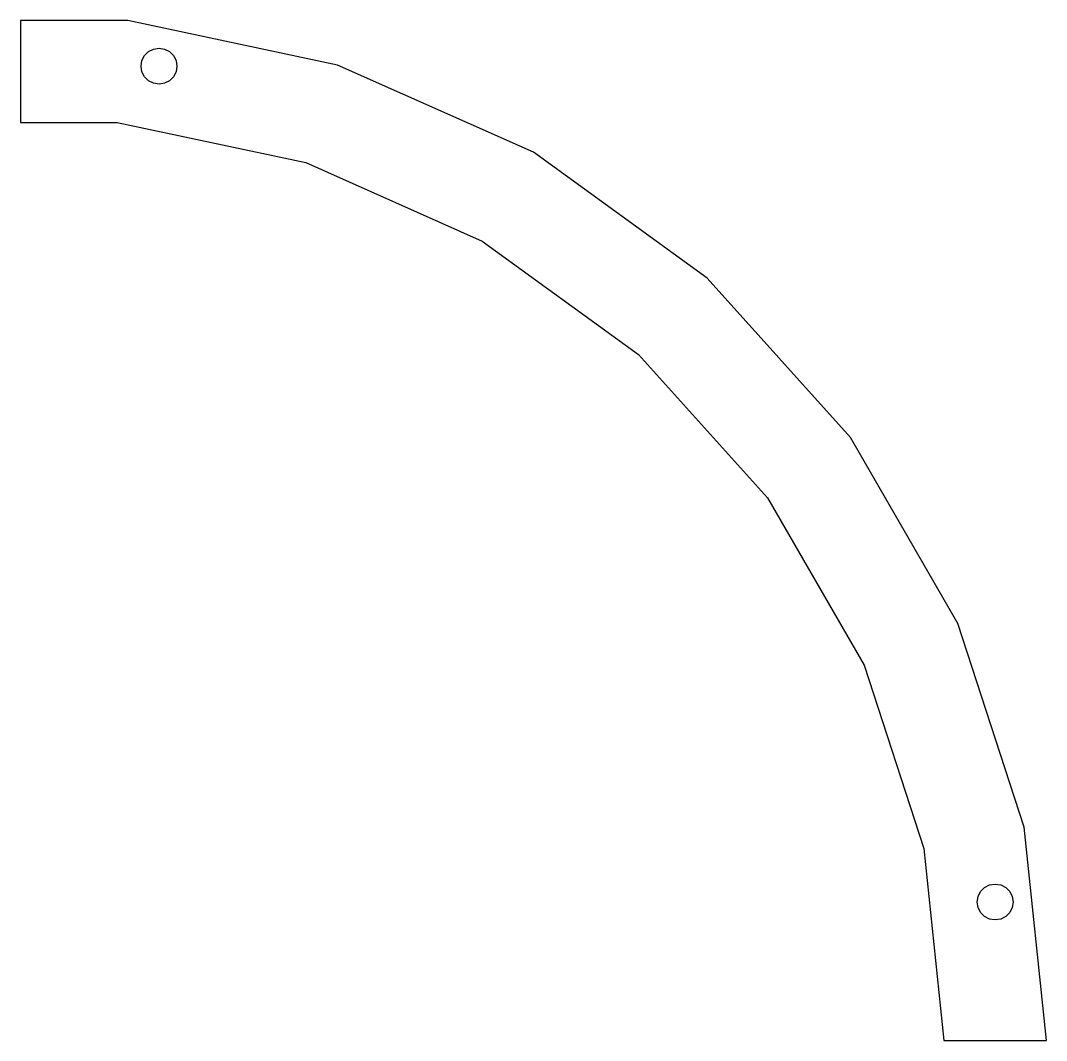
# Model space of a CAD drawing. Header units: millimetres. Extents: x 0 to 100, y 0 to 99.
import ezdxf

# ---------------------------------------------------------------- set-up
doc = ezdxf.new("R2010")
doc.units = ezdxf.units.MM

msp = doc.modelspace()

# ---------------------------------------------------------------- linework, layer by layer
for points in [[(97.8148, 20.7912), (91.3545, 40.6737), (80.9017, 58.7785), (66.9131, 74.3145), (50, 86.6025), (30.9017, 95.1057), (10.4528, 99.4522), (0, 99.4522), (0, 89.507), (9.4076, 89.507), (27.8115, 85.5951), (45, 77.9423), (60.2218, 66.883), (72.8115, 52.9007), (82.2191, 36.6063), (88.0333, 18.7121), (90, 0), (100, 0), (97.8148, 20.7912)], [(12.9592, 93.3356), (12.4714, 93.5842), (12.0842, 93.9714), (11.8356, 94.4592), (11.75, 95), (11.8356, 95.5408), (12.0842, 96.0286), (12.4714, 96.4158), (12.9592, 96.6644), (13.5, 96.75), (14.0408, 96.6644), (14.5286, 96.4158), (14.9158, 96.0286), (15.1643, 95.5408), (15.25, 95), (15.1643, 94.4592), (14.9158, 93.9714), (14.5286, 93.5842), (14.0408, 93.3356), (13.5, 93.25), (12.9592, 93.3356)], [(94.4592, 11.8356), (93.9714, 12.0842), (93.5842, 12.4714), (93.3356, 12.9592), (93.25, 13.5), (93.3356, 14.0408), (93.5842, 14.5286), (93.9714, 14.9158), (94.4592, 15.1643), (95, 15.25), (95.5408, 15.1643), (96.0286, 14.9158), (96.4158, 14.5286), (96.6644, 14.0408), (96.75, 13.5), (96.6644, 12.9592), (96.4158, 12.4714), (96.0286, 12.0842), (95.5408, 11.8356), (95, 11.75), (94.4592, 11.8356)]]:
    msp.add_lwpolyline(points)

doc.saveas('drawing.dxf')
